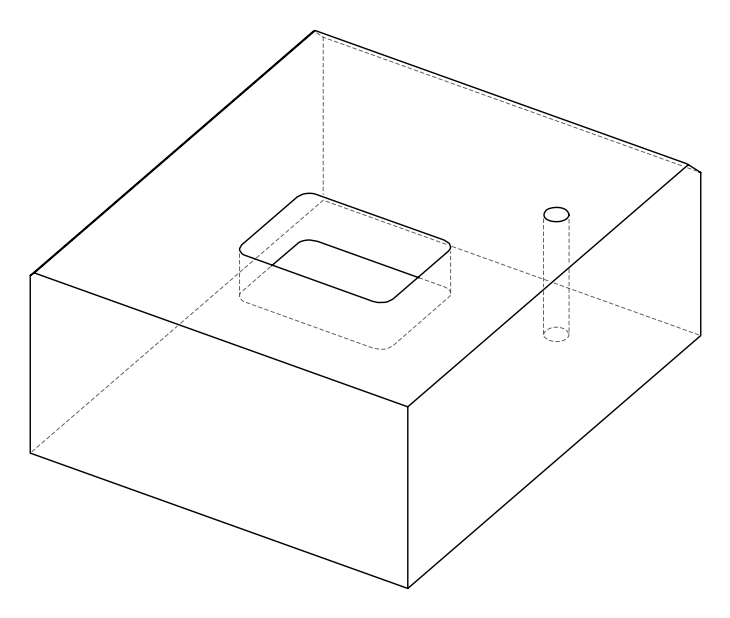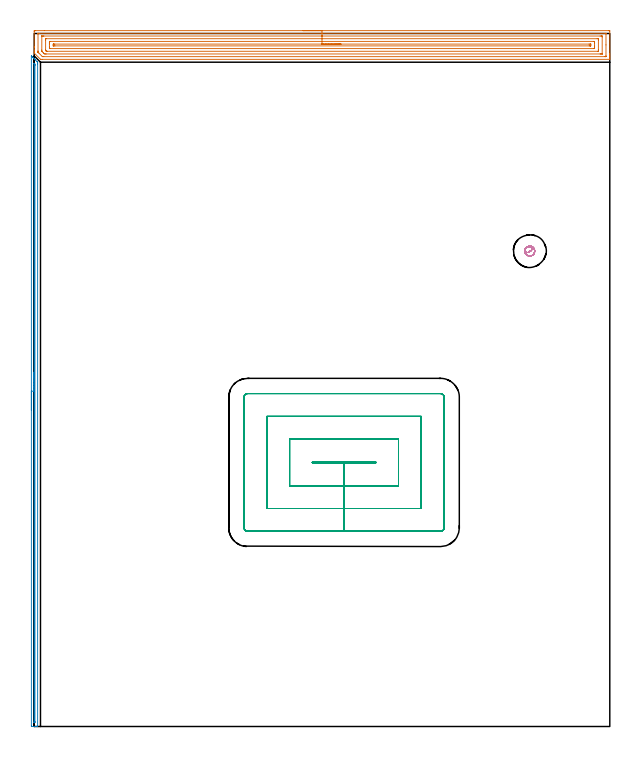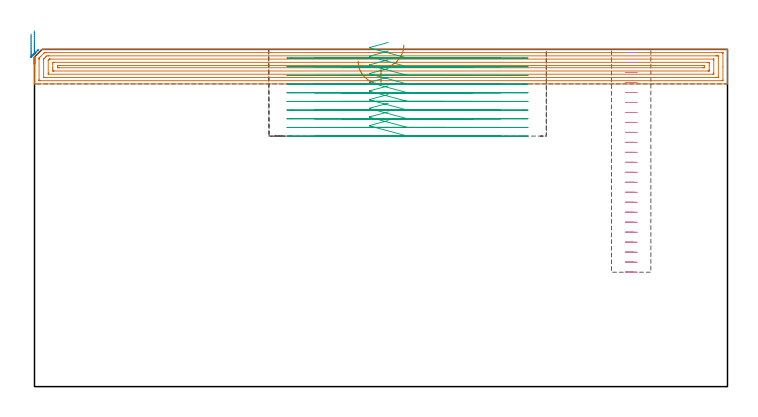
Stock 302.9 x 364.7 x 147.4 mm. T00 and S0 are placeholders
(PLAN: 4 operations, 2 tool changes, 41.7 min)
(1 AREA_MILL | FG_CHAMFER_SURFACE | UGT0205_001 | 14.75 min | 34532 mm3)
(2 AREA_MILL_1 | FG_CHAMFER_SURFACE_1 | UGT0205_001 | 5.77 min | 1911 mm3)
(3 MILL_RECTANGULAR_POCKET | POCKET_RECTANGULAR_STRAIGHT | NXT0201_012 | Follow Part, ap 4, ae 75% | 18.69 min | 403751 mm3)
(4 MILL_BLIND_HOLE_FROM_SOLID_MATERIAL | STEP1POCKET | NXT0201_011 | Spiral | 2.51 min | 22604 mm3)
(TOOL UGT0205_001 | Chamfer Mill 20 x 3 x 45 deg. | D20 FL50 Z2)
(TOOL NXT0201_012 | ENDMILL 16mm [2P460-1600-NA 1630] | D16 FL38 Z6)
(TOOL NXT0201_011 | ENDMILL 12mm [2P460-1200-NA 1630] | D12 FL38 Z6)
(OP 1 AREA_MILL)
G17 G21 G94 G90
T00 M6
G54
G17 G0 G90 X141.45 Y366.2 S1061 M3
G43 Z157.4 H0
Z142.3
G94 G1 X141.488 Z141.428 F250.
X141.602 Z140.564
X141.791 Z139.712
X142.053 Z138.88
X142.387 Z138.074
X142.79 Z137.3
X143.258 Z136.564
X143.79 Z135.872
X144.379 Z135.229
X145.022 Z134.64
X145.714 Z134.109
X146.45 Z133.64
X147.224 Z133.237
X148.03 Z132.903
X148.862 Z132.641
X149.713 Z132.452
X150.578 Z132.338
X151.45 Z132.3
X302.293
X302.704 Y366.196 Z132.302
X302.89 Y366.192 Z132.306
X302.9 Y366.001 Z132.496
Y354.232 Z144.262
Y353.667 Z144.83
Y353.348 Z145.148
Y352.783 Z145.713
Y352.465 Z146.03
Y351.828 Z146.671
Y351.446 Z147.053
Y351.114 Z147.376
X302.892 Y351.102 Z147.388
X302.74 Y351.1 Z147.4
X4.177
X3.374 Y351.105 Z147.394
X3.3 Y351.107 Z147.393
X3.285 Y351.115 Z147.385
X0.153 Y354.247 Z144.253
X0.01 Y354.398 Z144.094
X0.001 Y354.547 Z143.946
X0. Y354.864 Z143.636
Y355.363 Z143.136
Y355.999 Z142.496
Y357.201 Z141.296
Y357.766 Z140.728
Y365.719 Z132.779
X0.003 Y366.004 Z132.493
X0.01 Y366.192 Z132.306
X0.2 Y366.199 Z132.299
X0.607 Y366.2 Z132.3
X5.321
X151.45
Y364.786 Z133.714
X300.508 Y364.785 Z133.715
X300.559 Y364.784 Z133.716
X300.89 Y364.776 Z133.724
X300.894 Y364.672 Z133.828
X300.899 Y364.448 Z134.052
X300.9 Y358.704 Z139.796
X300.899 Y352.962 Z145.538
X300.892 Y352.572 Z145.928
X300.89 Y352.525 Z145.975
X300.874 Y352.521 Z145.979
X300.824 Y352.518 Z145.982
X300.719 Y352.516 Z145.984
X300.508 Y352.514 Z145.986
X300.458
X5.02
X4.599 Y352.517 Z145.983
X4.389 Y352.52 Z145.98
X4.34 Y352.521 Z145.979
X4.28 Y352.577 Z145.923
X4.177 Y352.674 Z145.826
X2.392 Y354.458 Z144.042
X2.064 Y354.79 Z143.71
X2.026 Y354.832 Z143.668
X2.01 Y354.852 Z143.648
X2.007 Y354.883 Z143.617
X2.002 Y354.986 Z143.514
X2.001 Y355.116 Z143.384
X2. Y355.504 Z142.996
X2.001 Y364.338 Z134.162
X2.008 Y364.728 Z133.772
X2.01 Y364.775 Z133.725
X2.026 Y364.779 Z133.721
X2.076 Y364.782 Z133.718
X2.181 Y364.784 Z133.716
X2.392 Y364.786 Z133.714
X2.442
X151.45
Y363.372 Z135.128
X297.83 Y363.371 Z135.129
X298.417 Y363.37 Z135.13
X298.723 Y363.367 Z135.133
X298.824 Y363.365 Z135.135
X298.89 Y363.355 Z135.145
X298.894 Y363.243 Z135.257
X298.898 Y363.068 Z135.432
X298.9 Y362.893 Z135.607
X298.899 Y354.057 Z144.443
X298.896 Y353.998 Z144.502
X298.891 Y353.952 Z144.548
X298.886 Y353.935 Z144.565
X298.875 Y353.934 Z144.566
X298.723 Y353.931 Z144.569
X298.137 Y353.929 Z144.571
X297.83 Y353.928 Z144.572
X6.268 Y353.929 Z144.571
X5.962 Y353.931 Z144.569
X5.369 Y353.936 Z144.564
X5.067 Y354.232 Z144.268
X4.796 Y354.503 Z143.997
X4.177 Y355.122 Z143.378
X4.072 Y355.235 Z143.265
X4.021 Y355.29 Z143.21
X4.01 Y355.473 Z143.027
X4.003 Y355.824 Z142.676
X4.001 Y355.999 Z142.501
Y363.243 Z135.257
X4.004 Y363.302 Z135.198
X4.009 Y363.348 Z135.152
X4.014 Y363.365 Z135.135
X4.025 Y363.366 Z135.134
X4.177 Y363.369 Z135.131
X4.763 Y363.371 Z135.129
X5.07
X151.45 Y363.372 Z135.128
Y361.957 Z136.543
X296.274
X296.789 Y361.956 Z136.544
X296.842 Y361.955 Z136.545
X296.877 Y361.951 Z136.549
X296.89 Y361.949 Z136.551
X296.892 Y361.929 Z136.571
X296.897 Y361.732 Z136.768
X296.9 Y361.338 Z137.162
Y355.999 Z142.501
X296.895 Y355.576 Z142.924
X296.89 Y355.366 Z143.134
X296.886 Y355.349 Z143.151
X296.861 Y355.347 Z143.153
X296.803 Y355.344 Z143.156
X296.708 Y355.343 Z143.157
X6.855
X6.624 Y355.344 Z143.156
X6.497 Y355.347 Z143.153
X6.435 Y355.35 Z143.15
X6.404 Y355.357 Z143.143
X6.366 Y355.392 Z143.108
X6.232 Y355.524 Z142.976
X6.151 Y355.61 Z142.89
X6.01 Y355.767 Z142.733
X6.001 Y355.961 Z142.539
Y355.999 Z142.501
X6. Y361.301 Z137.199
X6.005 Y361.724 Z136.776
X6.01 Y361.934 Z136.566
X6.014 Y361.951 Z136.549
X6.039 Y361.953 Z136.547
X6.097 Y361.955 Z136.545
X6.192 Y361.957 Z136.543
X151.45
Y360.543 Z137.957
X294.387
X294.642 Y360.54 Z137.96
X294.811 Y360.536 Z137.964
X294.891 Y360.528 Z137.972
X294.893 Y360.507 Z137.993
X294.896 Y360.417 Z138.083
X294.9 Y359.784 Z138.716
Y358.016 Z140.484
Y357.133 Z141.367
X294.897 Y356.883 Z141.617
X294.894 Y356.804 Z141.696
X294.891 Y356.771 Z141.729
X294.768 Y356.764 Z141.736
X294.514 Y356.759 Z141.741
X294.387 Y356.757 Z141.743
X8.513
X8.259 Y356.76 Z141.74
X8.09 Y356.764 Z141.736
X8.009 Y356.772 Z141.728
X8.007 Y356.793 Z141.707
X8.004 Y356.883 Z141.617
X8. Y357.516 Z140.984
Y359.283 Z139.217
Y360.167 Z138.333
X8.003 Y360.417 Z138.083
X8.006 Y360.496 Z138.004
X8.009 Y360.529 Z137.971
X8.132 Y360.536 Z137.964
X8.386 Y360.541 Z137.959
X8.513 Y360.543 Z137.957
X151.45
Y359.129 Z139.371
X291.991
X292.475 Y359.128 Z139.372
X292.887 Y359.125 Z139.375
X292.891 Y359.122 Z139.378
X292.897 Y359.115 Z139.385
Y358.65 Z139.85
X292.894 Y358.235 Z140.265
X292.888 Y358.178 Z140.322
X292.837 Y358.176 Z140.324
X292.717 Y358.173 Z140.327
X292.475 Y358.172 Z140.328
X292.066 Y358.171 Z140.329
X10.909
X10.425 Y358.172 Z140.328
X10.013 Y358.175 Z140.325
X10.009 Y358.178 Z140.322
X10.003 Y358.185 Z140.315
Y358.65 Z139.85
X10.006 Y359.065 Z139.435
X10.012 Y359.122 Z139.378
X10.063 Y359.124 Z139.376
X10.183 Y359.127 Z139.373
X10.425 Y359.128 Z139.372
X10.834 Y359.129 Z139.371
X151.45
X152.322 Z139.409
X153.186 Z139.523
X154.038 Z139.712
X154.87 Z139.974
X155.676 Z140.308
X156.45 Z140.711
X157.186 Z141.18
X157.878 Z141.711
X158.521 Z142.3
X159.11 Z142.943
X159.641 Z143.635
X160.11 Z144.371
X160.513 Z145.145
X160.847 Z145.951
X161.109 Z146.783
X161.298 Z147.635
X161.412 Z148.5
X161.45 Z149.371
G0 Z157.4
M5
M2
(OP 2 AREA_MILL_1)
G17 G21 G94 G90
T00 M6
G54
G17 G0 G90 X-1.5 Y166.45 S1061 M3
G43 Z157.4 H0
Z154.1
G94 G1 Y166.488 Z153.228 F250.
Y166.602 Z152.363
Y166.791 Z151.512
Y167.053 Z150.68
Y167.387 Z149.874
Y167.79 Z149.1
Y168.258 Z148.364
Y168.79 Z147.672
Y169.379 Z147.029
Y170.022 Z146.439
Y170.714 Z145.908
Y171.45 Z145.44
Y172.224 Z145.037
Y173.03 Z144.703
Y173.862 Z144.441
Y174.713 Z144.252
Y175.578 Z144.138
Y176.45 Z144.1
X-1.499 Y352.887 Z144.099
X-1.496 Y352.889 Z144.102
X-1.488 Y352.887 Z144.11
X-1.078 Y352.478 Z144.521
X-0.891 Y352.292 Z144.707
X-0.724 Y352.126 Z144.871
X-0.563 Y351.964 Z145.035
X-0.445 Y351.846 Z145.153
X-0.287 Y351.689 Z145.308
X-0.135 Y351.536 Z145.462
X0.001 Y351.4 Z145.599
X0.15 Y351.252 Z145.745
X0.292 Y351.109 Z145.89
X0.448 Y350.953 Z146.045
X0.587 Y350.815 Z146.183
X1.46 Y349.941 Z147.057
X1.786 Y349.615 Z147.385
X1.793 Y349.597 Z147.393
X1.8 Y348.722 Z147.4
Y0.161
X1.798 Y0.01 Z147.388
X1.679 Y0.002 Z147.271
X1.554 Y0. Z147.154
X1.218 Z146.817
X0.587 Z146.181
X-1.475 Z144.122
X-1.492 Y0.003 Z144.106
X-1.5 Y0.335 Z144.1
Y176.45
X-0.086 Z145.514
X-0.085 Y348.722 Z145.515
X-0.083 Y348.918 Z145.517
X-0.08 Y349.013 Z145.52
X-0.079 Y349.017 Z145.521
X-0.064 Y349.007 Z145.536
X-0.035 Y348.982 Z145.565
X0.226 Y348.722 Z145.826
X0.34 Y348.602 Z145.94
X0.374 Y348.565 Z145.974
X0.379 Y348.516 Z145.979
X0.384 Y348.036 Z145.984
X0.385 Y347.829 Z145.985
Y2.599
X0.383 Y2.393 Z145.983
X0.38 Y2.29 Z145.98
X0.369 Y2.01 Z145.969
X0.095 Y2.003 Z145.695
X-0.04 Y2.007 Z145.56
X-0.066 Y2.01 Z145.534
X-0.079 Y2.019 Z145.521
X-0.081 Y2.048 Z145.519
X-0.084 Y2.186 Z145.516
X-0.085 Y2.393 Z145.515
X-0.086 Y2.875 Z145.514
Y176.45
Y177.322 Z145.552
Y178.186 Z145.666
Y179.038 Z145.855
Y179.87 Z146.117
Y180.676 Z146.451
Y181.45 Z146.854
Y182.186 Z147.323
Y182.878 Z147.854
Y183.521 Z148.443
Y184.11 Z149.086
Y184.641 Z149.778
Y185.11 Z150.514
Y185.513 Z151.288
Y185.847 Z152.094
Y186.109 Z152.926
Y186.298 Z153.778
Y186.412 Z154.643
Y186.45 Z155.514
G0 Z157.4
M5
M2
(OP 3 MILL_RECTANGULAR_POCKET)
G17 G21 G94 G90
T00 M6
G54
G17 G0 G90 X154.591 Y139.2 S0 M3
G43 Z157.4 H1
Z150.4
G94 G1 X146.4 Z148.205 F250.
Y138.7 Z148.071
X163.05 Z143.61
X179.7 F500.
Y139.2
X146.4
Y138.7
X163.05
Y126.7
X191.7
Y151.2
X134.4
Y126.7
X163.05
Y114.7
X203.7
Y163.2
X122.4
Y114.7
X163.05
Y102.7
X213.8
G3 X215.7 Y104.6 R1.9
G1 Y173.3
G3 X213.8 Y175.2 R1.9
G1 X112.3
G3 X110.4 Y173.3 R1.9
G1 Y104.6
G3 X112.3 Y102.7 R1.9
G1 X163.05
X164.05
G0 X154.591 Y139.2 Z146.61
G1 X146.4 Z144.415 F250.
Y138.7 Z144.281
X163.05 Z139.82
X179.7 F500.
Y139.2
X146.4
Y138.7
X163.05
Y126.7
X191.7
Y151.2
X134.4
Y126.7
X163.05
Y114.7
X203.7
Y163.2
X122.4
Y114.7
X163.05
Y102.7
X213.8
G3 X215.7 Y104.6 R1.9
G1 Y173.3
G3 X213.8 Y175.2 R1.9
G1 X112.3
G3 X110.4 Y173.3 R1.9
G1 Y104.6
G3 X112.3 Y102.7 R1.9
G1 X163.05
X164.05
G0 X154.591 Y139.2 Z142.82
G1 X146.4 Z140.625 F250.
Y138.7 Z140.491
X163.05 Z136.03
X179.7 F500.
Y139.2
X146.4
Y138.7
X163.05
Y126.7
X191.7
Y151.2
X134.4
Y126.7
X163.05
Y114.7
X203.7
Y163.2
X122.4
Y114.7
X163.05
Y102.7
X213.8
G3 X215.7 Y104.6 R1.9
G1 Y173.3
G3 X213.8 Y175.2 R1.9
G1 X112.3
G3 X110.4 Y173.3 R1.9
G1 Y104.6
G3 X112.3 Y102.7 R1.9
G1 X163.05
X164.05
G0 X154.591 Y139.2 Z139.03
G1 X146.4 Z136.835 F250.
Y138.7 Z136.701
X163.05 Z132.24
X179.7 F500.
Y139.2
X146.4
Y138.7
X163.05
Y126.7
X191.7
Y151.2
X134.4
Y126.7
X163.05
Y114.7
X203.7
Y163.2
X122.4
Y114.7
X163.05
Y102.7
X213.8
G3 X215.7 Y104.6 R1.9
G1 Y173.3
G3 X213.8 Y175.2 R1.9
G1 X112.3
G3 X110.4 Y173.3 R1.9
G1 Y104.6
G3 X112.3 Y102.7 R1.9
G1 X163.05
X164.05
G0 X154.591 Y139.2 Z135.24
G1 X146.4 Z133.045 F250.
Y138.7 Z132.911
X163.05 Z128.45
X179.7 F500.
Y139.2
X146.4
Y138.7
X163.05
Y126.7
X191.7
Y151.2
X134.4
Y126.7
X163.05
Y114.7
X203.7
Y163.2
X122.4
Y114.7
X163.05
Y102.7
X213.8
G3 X215.7 Y104.6 R1.9
G1 Y173.3
G3 X213.8 Y175.2 R1.9
G1 X112.3
G3 X110.4 Y173.3 R1.9
G1 Y104.6
G3 X112.3 Y102.7 R1.9
G1 X163.05
X164.05
G0 X154.591 Y139.2 Z131.45
G1 X146.4 Z129.255 F250.
Y138.7 Z129.121
X163.05 Z124.66
X179.7 F500.
Y139.2
X146.4
Y138.7
X163.05
Y126.7
X191.7
Y151.2
X134.4
Y126.7
X163.05
Y114.7
X203.7
Y163.2
X122.4
Y114.7
X163.05
Y102.7
X213.8
G3 X215.7 Y104.6 R1.9
G1 Y173.3
G3 X213.8 Y175.2 R1.9
G1 X112.3
G3 X110.4 Y173.3 R1.9
G1 Y104.6
G3 X112.3 Y102.7 R1.9
G1 X163.05
X164.05
G0 X154.591 Y139.2 Z127.66
G1 X146.4 Z125.465 F250.
Y138.7 Z125.331
X163.05 Z120.87
X179.7 F500.
Y139.2
X146.4
Y138.7
X163.05
Y126.7
X191.7
Y151.2
X134.4
Y126.7
X163.05
Y114.7
X203.7
Y163.2
X122.4
Y114.7
X163.05
Y102.7
X213.8
G3 X215.7 Y104.6 R1.9
G1 Y173.3
G3 X213.8 Y175.2 R1.9
G1 X112.3
G3 X110.4 Y173.3 R1.9
G1 Y104.6
G3 X112.3 Y102.7 R1.9
G1 X163.05
X164.05
G0 X154.591 Y139.2 Z123.87
G1 X146.4 Z121.675 F250.
Y138.7 Z121.541
X163.05 Z117.08
X179.7 F500.
Y139.2
X146.4
Y138.7
X163.05
Y126.7
X191.7
Y151.2
X134.4
Y126.7
X163.05
Y114.7
X203.7
Y163.2
X122.4
Y114.7
X163.05
Y102.7
X213.8
G3 X215.7 Y104.6 R1.9
G1 Y173.3
G3 X213.8 Y175.2 R1.9
G1 X112.3
G3 X110.4 Y173.3 R1.9
G1 Y104.6
G3 X112.3 Y102.7 R1.9
G1 X163.05
X164.05
G0 X154.591 Y139.2 Z120.08
G1 X146.4 Z117.885 F250.
Y138.7 Z117.751
X163.05 Z113.29
X179.7 F500.
Y139.2
X146.4
Y138.7
X163.05
Y126.7
X191.7
Y151.2
X134.4
Y126.7
X163.05
Y114.7
X203.7
Y163.2
X122.4
Y114.7
X163.05
Y102.7
X213.8
G3 X215.7 Y104.6 R1.9
G1 Y173.3
G3 X213.8 Y175.2 R1.9
G1 X112.3
G3 X110.4 Y173.3 R1.9
G1 Y104.6
G3 X112.3 Y102.7 R1.9
G1 X163.05
X164.05
G0 X154.591 Y139.2 Z116.29
G1 X146.4 Z114.095 F250.
Y138.7 Z113.961
X163.05 Z109.5
X179.7 F500.
Y139.2
X146.4
Y138.7
X163.05
Y126.7
X191.7
Y151.2
X134.4
Y126.7
X163.05
Y114.7
X203.7
Y163.2
X122.4
Y114.7
X163.05
Y102.7
X213.8
G3 X215.7 Y104.6 R1.9
G1 Y173.3
G3 X213.8 Y175.2 R1.9
G1 X112.3
G3 X110.4 Y173.3 R1.9
G1 Y104.6
G3 X112.3 Y102.7 R1.9
G1 X163.05
X164.05
G0 Z157.4
M5
M2
(OP 4 MILL_BLIND_HOLE_FROM_SOLID_MATERIAL)
G17 G21 G94 G90
T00 M6
G54
G17 G0 G90 X260.8 Y250.2 S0 M3
G43 Z157.4 H1
Z146.035
G94 G3 X261.256 Y252.344 R1.121 F250.
X258.425 Y251.258 R2.144
X259.742 Y247.825 R2.6
X258.425 Y251.258 R-2.6
X259.084 Y249.541 R1.3
X260.8 Y250.2 R1.3
G0 Z141.67
G3 X261.256 Y252.344 R1.121
X258.425 Y251.258 R2.144
X259.742 Y247.825 R2.6
X258.425 Y251.258 R-2.6
X259.084 Y249.541 R1.3
X260.8 Y250.2 R1.3
G0 Z137.304
G3 X261.256 Y252.344 R1.121
X258.425 Y251.258 R2.144
X259.742 Y247.825 R2.6
X258.425 Y251.258 R-2.6
X259.084 Y249.541 R1.3
X260.8 Y250.2 R1.3
G0 Z132.939
G3 X261.256 Y252.344 R1.121
X258.425 Y251.258 R2.144
X259.742 Y247.825 R2.6
X258.425 Y251.258 R-2.6
X259.084 Y249.541 R1.3
X260.8 Y250.2 R1.3
G0 Z128.574
G3 X261.256 Y252.344 R1.121
X258.425 Y251.258 R2.144
X259.742 Y247.825 R2.6
X258.425 Y251.258 R-2.6
X259.084 Y249.541 R1.3
X260.8 Y250.2 R1.3
G0 Z124.209
G3 X261.256 Y252.344 R1.121
X258.425 Y251.258 R2.144
X259.742 Y247.825 R2.6
X258.425 Y251.258 R-2.6
X259.084 Y249.541 R1.3
X260.8 Y250.2 R1.3
G0 Z119.843
G3 X261.256 Y252.344 R1.121
X258.425 Y251.258 R2.144
X259.742 Y247.825 R2.6
X258.425 Y251.258 R-2.6
X259.084 Y249.541 R1.3
X260.8 Y250.2 R1.3
G0 Z115.478
G3 X261.256 Y252.344 R1.121
X258.425 Y251.258 R2.144
X259.742 Y247.825 R2.6
X258.425 Y251.258 R-2.6
X259.084 Y249.541 R1.3
X260.8 Y250.2 R1.3
G0 Z111.113
G3 X261.256 Y252.344 R1.121
X258.425 Y251.258 R2.144
X259.742 Y247.825 R2.6
X258.425 Y251.258 R-2.6
X259.084 Y249.541 R1.3
X260.8 Y250.2 R1.3
G0 Z106.748
G3 X261.256 Y252.344 R1.121
X258.425 Y251.258 R2.144
X259.742 Y247.825 R2.6
X258.425 Y251.258 R-2.6
X259.084 Y249.541 R1.3
X260.8 Y250.2 R1.3
G0 Z102.383
G3 X261.256 Y252.344 R1.121
X258.425 Y251.258 R2.144
X259.742 Y247.825 R2.6
X258.425 Y251.258 R-2.6
X259.084 Y249.541 R1.3
X260.8 Y250.2 R1.3
G0 Z98.017
G3 X261.256 Y252.344 R1.121
X258.425 Y251.258 R2.144
X259.742 Y247.825 R2.6
X258.425 Y251.258 R-2.6
X259.084 Y249.541 R1.3
X260.8 Y250.2 R1.3
G0 Z93.652
G3 X261.256 Y252.344 R1.121
X258.425 Y251.258 R2.144
X259.742 Y247.825 R2.6
X258.425 Y251.258 R-2.6
X259.084 Y249.541 R1.3
X260.8 Y250.2 R1.3
G0 Z89.287
G3 X261.256 Y252.344 R1.121
X258.425 Y251.258 R2.144
X259.742 Y247.825 R2.6
X258.425 Y251.258 R-2.6
X259.084 Y249.541 R1.3
X260.8 Y250.2 R1.3
G0 Z84.922
G3 X261.256 Y252.344 R1.121
X258.425 Y251.258 R2.144
X259.742 Y247.825 R2.6
X258.425 Y251.258 R-2.6
X259.084 Y249.541 R1.3
X260.8 Y250.2 R1.3
G0 Z80.557
G3 X261.256 Y252.344 R1.121
X258.425 Y251.258 R2.144
X259.742 Y247.825 R2.6
X258.425 Y251.258 R-2.6
X259.084 Y249.541 R1.3
X260.8 Y250.2 R1.3
G0 Z76.191
G3 X261.256 Y252.344 R1.121
X258.425 Y251.258 R2.144
X259.742 Y247.825 R2.6
X258.425 Y251.258 R-2.6
X259.084 Y249.541 R1.3
X260.8 Y250.2 R1.3
G0 Z71.826
G3 X261.256 Y252.344 R1.121
X258.425 Y251.258 R2.144
X259.742 Y247.825 R2.6
X258.425 Y251.258 R-2.6
X259.084 Y249.541 R1.3
X260.8 Y250.2 R1.3
G0 Z67.461
G3 X261.256 Y252.344 R1.121
X258.425 Y251.258 R2.144
X259.742 Y247.825 R2.6
X258.425 Y251.258 R-2.6
X259.084 Y249.541 R1.3
X260.8 Y250.2 R1.3
G0 Z63.096
G3 X261.256 Y252.344 R1.121
X258.425 Y251.258 R2.144
X259.742 Y247.825 R2.6
X258.425 Y251.258 R-2.6
X259.084 Y249.541 R1.3
X260.8 Y250.2 R1.3
G0 Z58.73
G3 X261.256 Y252.344 R1.121
X258.425 Y251.258 R2.144
X259.742 Y247.825 R2.6
X258.425 Y251.258 R-2.6
X259.084 Y249.541 R1.3
X260.8 Y250.2 R1.3
G0 Z54.365
G3 X261.256 Y252.344 R1.121
X258.425 Y251.258 R2.144
X259.742 Y247.825 R2.6
X258.425 Y251.258 R-2.6
X259.084 Y249.541 R1.3
X260.8 Y250.2 R1.3
G0 Z157.4
Z50.
G3 X261.256 Y252.344 R1.121
X258.425 Y251.258 R2.144
X259.742 Y247.825 R2.6
X258.425 Y251.258 R-2.6
X259.084 Y249.541 R1.3
X260.8 Y250.2 R1.3
G0 Z157.4
M5
M2
